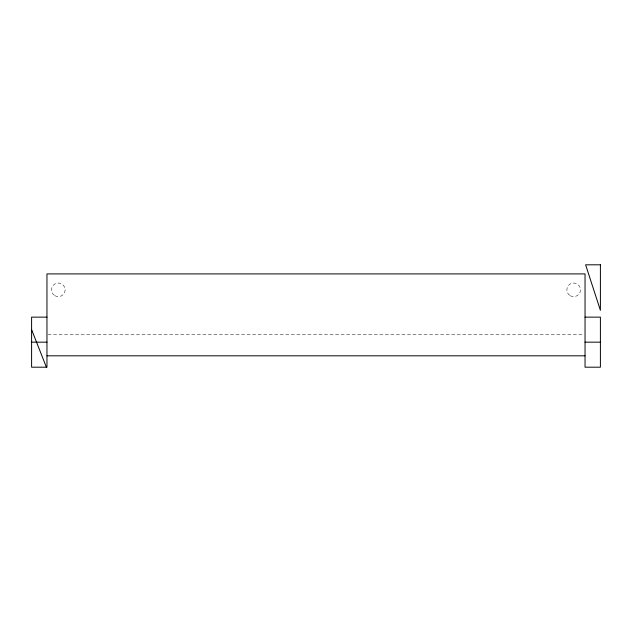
<?xml version="1.0" encoding="UTF-8"?>
<svg xmlns="http://www.w3.org/2000/svg" width="632" height="632" viewBox="0 0 632 632"><rect width="100%" height="100%" fill="white"/><g stroke="black" fill="none" stroke-linecap="round" stroke-linejoin="round"><path stroke-width="0.47" stroke-dasharray="3.16 2.37" d="M47.945 334.77L584.055 334.77M570.254 295.744A6.826 6.826 0 0 0 580.492 289.835A6.826 6.826 0 0 0 570.254 283.926A6.826 6.826 0 0 0 570.254 295.744M54.921 295.744A6.826 6.826 0 0 0 65.159 289.835A6.826 6.826 0 0 0 54.921 283.926A6.826 6.826 0 0 0 54.921 295.744"/><path stroke-width="0.95" d="M46.958 317.138L31.6 317.138L31.6 367.192L46.958 367.192L46.958 273.909L585.042 273.909L585.042 367.192L600.4 367.192L600.4 317.138L585.042 317.138M31.6 342.165L46.958 342.165M585.042 342.165L600.4 342.165M46.958 355.816L585.042 355.816M31.6 329.651L46.389 367.192M600.4 264.808L585.611 264.808L600.4 310.312L600.4 264.808"/></g></svg>
